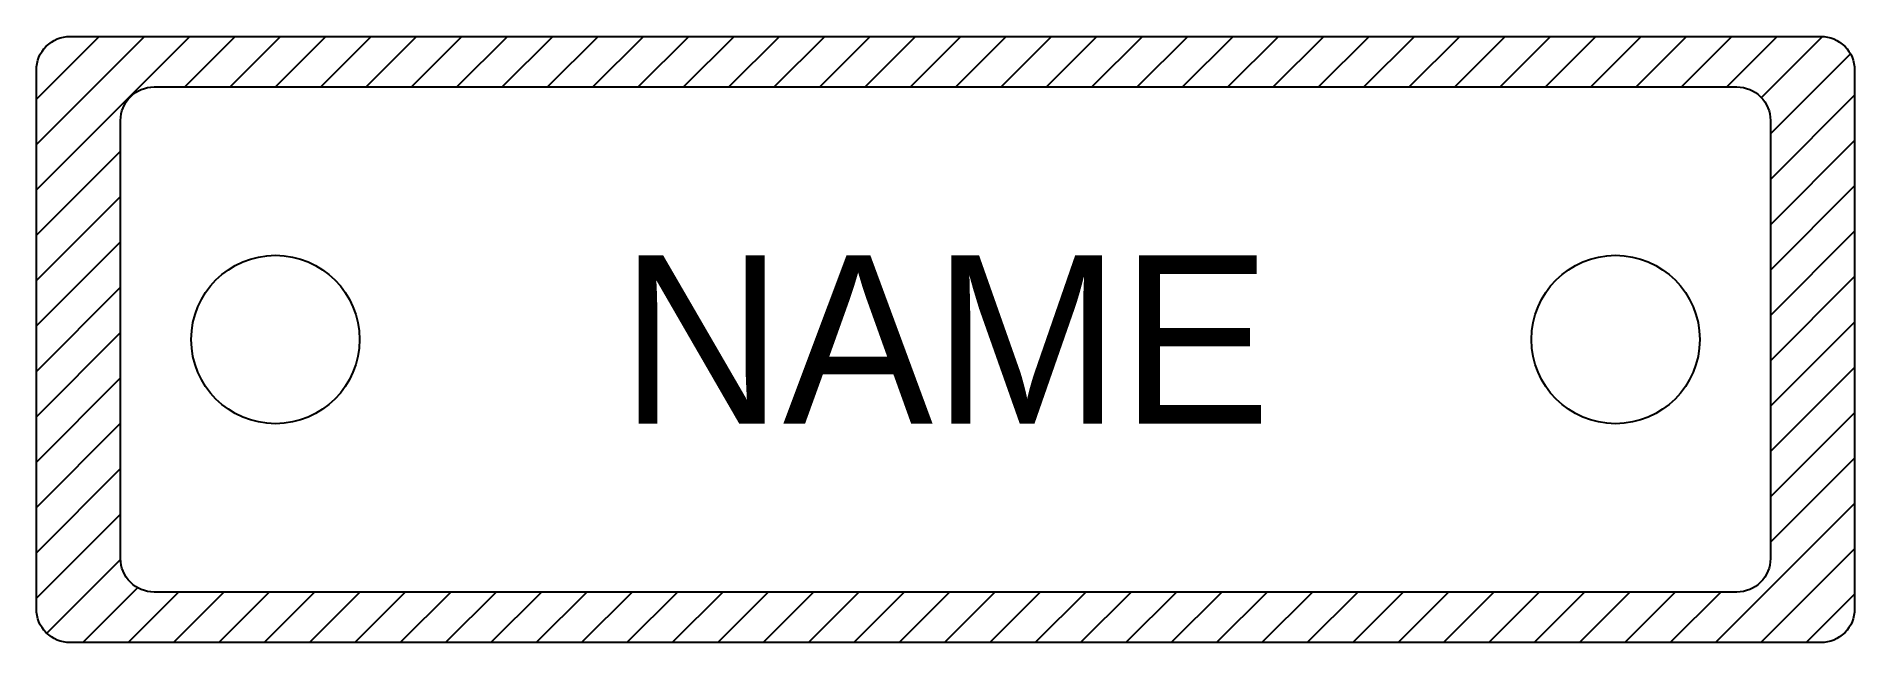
# Model space of a CAD drawing. Header units: millimetres. Extents: x 0 to 54, y 0 to 18.
import ezdxf

# ---------------------------------------------------------------- set-up
doc = ezdxf.new("R2010")
doc.units = ezdxf.units.MM

# ---------------------------------------------------------------- blocks, each defined once
blk = doc.blocks.new('name')
h = blk.add_hatch()
h.set_pattern_fill('ANSI31', color=5, scale=0.3, style=0)
h.set_pattern_definition([(45, (77631.6603, 43608.1462), (-0.673519, 0.673519), [])])
h.paths.add_polyline_path([(77739.9, 43623.646, 0.414214), (77738.9, 43624.646), (77686.9, 43624.646, 0.414214), (77685.9, 43623.646), (77685.9, 43607.646, 0.414214), (77686.9, 43606.646), (77738.9, 43606.646, 0.414214), (77739.9, 43607.646)])
h.paths.add_polyline_path([(77736.4, 43623.146, -0.414214), (77737.4, 43622.146), (77737.4, 43609.146, -0.414214), (77736.4, 43608.146), (77689.4, 43608.146, -0.414214), (77688.4, 43609.146), (77688.4, 43622.146, -0.414214), (77689.4, 43623.146)], flags=16)
at = {"color": 5}
for points in [[(77686.9, 43624.646), (77738.9, 43624.646, -0.414214), (77739.9, 43623.646), (77739.9, 43607.646, -0.414214), (77738.9, 43606.646), (77686.9, 43606.646, -0.414214), (77685.9, 43607.646), (77685.9, 43623.646, -0.414214)], [(77689.4, 43623.146), (77736.4, 43623.146, -0.414214), (77737.4, 43622.146), (77737.4, 43609.146, -0.414214), (77736.4, 43608.146), (77689.4, 43608.146, -0.414214), (77688.4, 43609.146), (77688.4, 43622.146, -0.414214)]]:
    blk.add_lwpolyline(points, format="xyb", close=True, dxfattribs=at)
at = {"color": 2}
for centre in [(77693, 43615.646), (77732.8, 43615.646)]:
    blk.add_circle(centre, 2.5, dxfattribs=at)
at = {"color": 7, "insert": (77712.9, 43615.646), "char_height": 5, "width": 49, "attachment_point": 5}
blk.add_mtext('NAME', dxfattribs=at)

msp = doc.modelspace()

# ---------------------------------------------------------------- block references
at = {"lineweight": 9}
msp.add_blockref('name', (-77685.9, -43606.646), dxfattribs=at)

doc.saveas('drawing.dxf')
